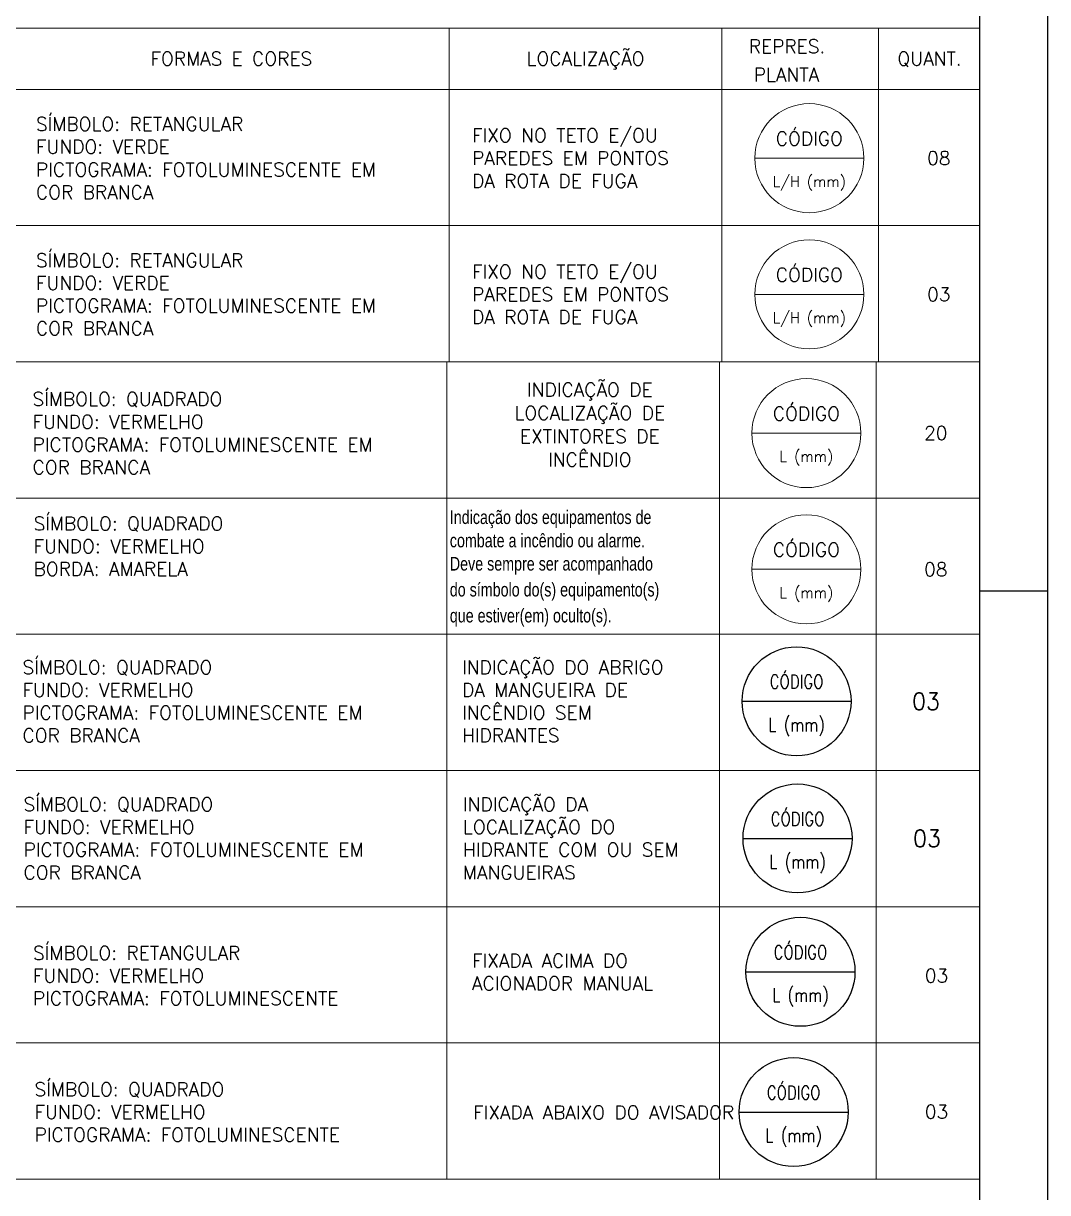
# Model space of a CAD drawing. Header units: metres. Extents: x 341 to 459, y 1341 to 1425.
# Drawn here: x 444.37 to 459.4, y 1391.61 to 1408.77 of the extents above; entities that cross this region are included whole.
import ezdxf
from ezdxf.enums import TextEntityAlignment as Align

# ---------------------------------------------------------------- set-up
doc = ezdxf.new("R2010")
doc.units = ezdxf.units.M
for name, color, linetype in [('FRL2', 2, 'Continuous'), ('FRL6', 6, 'Continuous'), ('FRL7', 7, 'Continuous'), ('FRR120', 5, 'Continuous'), ('FRR175', 1, 'Continuous'), ('FRR80', 3, 'Continuous'), ('INCÊNDIO', 10, 'Continuous'), ('TX06', 7, 'Continuous')]:
    doc.layers.add(name, color=color, linetype=linetype)
for name, color, linetype, lineweight in [('GL2', 7, 'Continuous', 9), ('GR100', 3, 'Continuous', 20), ('GR80', 3, 'Continuous', 20), ('INC_PLACAS', 10, 'Continuous', 20)]:
    doc.layers.add(name, color=color, linetype=linetype, lineweight=lineweight)
doc.styles.add('MtXpl_ArialMT', font='')
doc.styles.add('R120', font='simplex.shx', dxfattribs={"height": 3})
doc.styles.add('R140', font='simplex.shx', dxfattribs={"height": 3.5})
doc.styles.add('R80', font='simplex.shx', dxfattribs={"height": 2})
doc.styles.add('ROMANS', font='ROMANS.SHX')
doc.styles.get('MtXpl_ArialMT').set_extended_font_data('ArialMT')

# ---------------------------------------------------------------- blocks, each defined once
blk = doc.blocks.new('A0')
at = {"layer": 'FRL2'}
blk.add_line((1179, 594), (1189, 594), dxfattribs=at)
at = {"layer": 'FRL6', "linetype": 'Continuous'}
blk.add_line((1179, 831), (1179, 10), dxfattribs=at)
at = {"layer": 'FRL7', "linetype": 'Continuous'}
blk.add_line((1189, 841), (1189, 0), dxfattribs=at)
at = {"layer": 'FRR120', "style": 'R120'}
for tag, p in [('FASE_DO_PROJETO', (1007, 46.29)), ('ÁREA_E/OU_SUBÁREA', (1007, 40.79)), ('TÍTULO_DO_DESENHO', (1007, 35.29)), ('SUBTÍTULO_1_DO_DESENHO', (1007, 29.79)), ('SUBTÍTULO_2_DO_DESENHO', (1007, 24.29))]:
    blk.add_attdef(tag, p, '', height=3, dxfattribs=at)
at = {"layer": 'FRR120', "style": 'R140', "width": 0.91}
for tag, p in [('NÚMERO_DA_CONTRATADA', (1035.72, 12.6)), ('NUMERO_VALE', (1100.89, 12.51))]:
    blk.add_attdef(tag, p, '', height=3.5, dxfattribs=at)
for tag, p in [('ESCALA', (1019, 14.35)), ('REVISÃO', (1171.5, 14.59))]:
    blk.add_attdef(tag, text='', height=3.5, dxfattribs=at).set_placement(p, align=Align.MIDDLE)
at = {"layer": 'FRR175', "style": 'R120'}
for tag, p in [('CLASSIFICAÇÃO', (1159.83, 67.73)), ('PROJETO', (1064.31, 53.89)), ('N_PROJ_SE', (1141.5, 53.89)), ('N_CONTRATO', (1144.87, 47.4))]:
    blk.add_attdef(tag, text='', height=3, dxfattribs=at).set_placement(p, align=Align.MIDDLE_CENTER)
at = {"layer": 'FRR80', "style": 'R80'}
for tag, p in [('8A_REV', (824, 77.07)), ('EMIS.', (834, 77.07)), ('PROJ.', (933.09, 77.07)), ('DES.', (945.15, 77.07)), ('VER.', (957.04, 77.07)), ('APR.', (969.19, 77.07)), ('AUT.', (981.1, 77.07)), ('7A_REV', (824, 71.37)), ('EMIS.', (834, 71.37)), ('PROJ.', (933.09, 71.37)), ('DES.', (945.15, 71.37)), ('VER.', (957.04, 71.37)), ('APR.', (969.19, 71.37)), ('AUT.', (981.1, 71.37)), ('6A_REV', (824, 65.67)), ('EMIS.', (834, 65.67)), ('PROJ.', (933.09, 65.67)), ('DES.', (945.15, 65.67)), ('VER.', (957.04, 65.67)), ('APR.', (969.19, 65.67)), ('AUT.', (981.1, 65.67)), ('5A_REV', (824, 59.97)), ('EMIS.', (834, 59.97)), ('PROJ.', (933.09, 59.97)), ('DES.', (945.15, 59.97)), ('VER.', (957.04, 59.97)), ('APR.', (969.19, 59.97)), ('AUT.', (981.1, 59.97)), ('4A_REV', (824, 54.27)), ('EMIS.', (834, 54.27)), ('PROJ.', (933.09, 54.27)), ('DES.', (945.15, 54.27)), ('VER.', (957.04, 54.27)), ('APR.', (969.19, 54.27)), ('AUT.', (981.1, 54.27)), ('3A_REV', (824, 48.57)), ('EMIS.', (834, 48.57)), ('PROJ.', (933.09, 48.57)), ('DES.', (945.15, 48.57)), ('VER.', (957.04, 48.57)), ('APR.', (969.19, 48.57)), ('AUT.', (981.1, 48.57)), ('2A_REV', (824, 42.87)), ('EMIS.', (834, 42.87)), ('PROJ.', (933.09, 42.87)), ('DES.', (945.15, 42.87)), ('VER.', (957.04, 42.87)), ('APR.', (969.19, 42.87)), ('AUT.', (981.1, 42.87)), ('1a_REV', (824, 37.17)), ('EMIS.', (834, 37.17)), ('PROJ.', (933.09, 37.17)), ('DES.', (945.15, 37.17)), ('VER.', (957.04, 37.17)), ('APR.', (969.19, 37.17)), ('AUT.', (981.1, 37.17))]:
    blk.add_attdef(tag, text='', height=2, dxfattribs=at).set_placement(p, align=Align.MIDDLE)
for p in [(840.61, 76.08), (840.61, 70.38), (840.61, 64.68), (840.61, 58.98), (840.61, 53.28), (840.61, 47.58), (840.61, 41.88), (840.61, 36.18)]:
    blk.add_attdef('DESCRIÇÃO_DA_REVISÃO', p, '', height=2, dxfattribs=at)
at = {"layer": 'FRR80', "style": 'R80', "width": 0.85}
for p in [(995.53, 76.9), (995.53, 71.2), (995.53, 65.5), (995.53, 59.8), (995.53, 54.1), (995.53, 48.4), (995.53, 42.7), (995.53, 37)]:
    blk.add_attdef('DATA', text='', height=2, dxfattribs=at).set_placement(p, align=Align.MIDDLE)

msp = doc.modelspace()

# ---------------------------------------------------------------- linework, layer by layer
at = {"layer": 'GL2'}
for p, q in [((440.907, 1408.699), (458.4, 1408.699)), ((450.619, 1403.8), (450.619, 1408.699)), ((454.618, 1403.8), (454.618, 1408.699)), ((456.917, 1403.8), (456.917, 1408.699)), ((440.907, 1407.799), (458.4, 1407.799)), ((440.907, 1405.799), (458.4, 1405.799)), ((440.906, 1403.8), (458.4, 1403.8)), ((450.585, 1399.802), (450.585, 1403.8)), ((454.584, 1399.802), (454.584, 1403.8)), ((456.883, 1399.802), (456.883, 1403.8)), ((440.907, 1401.801), (458.4, 1401.801)), ((440.907, 1399.802), (458.4, 1399.802)), ((450.585, 1395.803), (450.585, 1399.802)), ((454.584, 1395.803), (454.584, 1399.802)), ((456.883, 1395.803), (456.883, 1399.802)), ((440.907, 1397.802), (458.4, 1397.802)), ((440.907, 1395.803), (458.4, 1395.803)), ((450.585, 1391.804), (450.585, 1395.803)), ((454.584, 1391.804), (454.584, 1395.803)), ((456.883, 1391.804), (456.883, 1395.803)), ((440.907, 1393.804), (458.4, 1393.804)), ((440.907, 1391.804), (458.4, 1391.804))]:
    msp.add_line(p, q, dxfattribs=at)
at = {"layer": 'INC_PLACAS'}
for p, q in [((455.103, 1406.789, -0.001), (456.703, 1406.789, -0.001)), ((455.103, 1404.79, -0.001), (456.703, 1404.79, -0.001)), ((455.06, 1402.754), (456.659, 1402.754)), ((455.06, 1400.755), (456.659, 1400.755))]:
    msp.add_line(p, q, dxfattribs=at)
at = {"layer": 'INC_PLACAS', "color": 10}
for centre in [(455.903, 1406.789, -0.001), (455.903, 1404.79, -0.001), (455.86, 1402.754), (455.86, 1400.755)]:
    msp.add_circle(centre, 0.8, dxfattribs=at)
at = {"layer": 'INCÊNDIO', "color": 10}
for p, q in [((454.916, 1398.818), (456.516, 1398.818)), ((454.93, 1396.806), (456.53, 1396.806)), ((454.973, 1394.849), (456.573, 1394.849)), ((454.873, 1392.79), (456.473, 1392.79))]:
    msp.add_line(p, q, dxfattribs=at)
for centre in [(455.716, 1398.818), (455.73, 1396.806), (455.773, 1394.849), (455.673, 1392.79)]:
    msp.add_circle(centre, 0.8, dxfattribs=at)

# ---------------------------------------------------------------- block references
at = {"xscale": 0.09999999999999994, "yscale": 0.09999999999999994, "zscale": 0.09999999999999994}
msp.add_blockref('A0', (340.5, 1341.039), dxfattribs=at)

# ---------------------------------------------------------------- texts
at = {"layer": 'GR100', "linetype": 'Continuous', "style": 'R80'}
for s, p in [('LOCALIZAÇÃO', (452.618, 1408.249)), ('FORMAS E CORES', (447.42, 1408.249)), ('QUANT.', (457.667, 1408.249))]:
    msp.add_text(s, height=0.2, dxfattribs=at).set_placement(p, align=Align.MIDDLE_CENTER)
at = {"layer": 'GR100', "style": 'R80'}
for s, p in [('REPRES.', (455.014, 1408.33)), ('PLANTA', (455.087, 1407.914))]:
    msp.add_text(s, height=0.2, dxfattribs=at).set_placement(p)
at = {"layer": 'GR80', "style": 'R80'}
for s, p in [('08', (457.803, 1406.789, -0.001)), ('03', (457.803, 1404.79, -0.001)), ('20', (457.759, 1402.754)), ('08', (457.759, 1400.755)), ('03', (457.77, 1394.793, -0.001)), ('03', (457.77, 1392.794, -0.001))]:
    msp.add_text(s, height=0.2, dxfattribs=at).set_placement(p, align=Align.MIDDLE_CENTER)
at = {"layer": 'GR80', "style": 'MtXpl_ArialMT', "width": 0.75}
for s, p in [('Indicação dos equipamentos de', (450.627, 1401.42)), ('combate a incêndio ou alarme.', (450.627, 1401.078)), ('Deve sempre ser acompanhado', (450.627, 1400.737)), ('do símbolo do(s) equipamento(s)', (450.627, 1400.357)), ('que estiver(em) oculto(s).', (450.627, 1399.976))]:
    msp.add_text(s, height=0.2, dxfattribs=at).set_placement(p)
at = {"layer": 'GR80', "style": 'ROMANS', "width": 0.95}
for p in [(457.616, 1398.818), (457.63, 1396.806)]:
    msp.add_text('03', height=0.25, dxfattribs=at).set_placement(p, align=Align.MIDDLE_CENTER)
at = {"layer": 'GR80', "char_height": 0.2, "attachment_point": 4}
for s, insert, width, style in [('SÍMBOLO: RETANGULAR\\PFUNDO: VERDE\\PPICTOGRAMA: FOTOLUMINESCENTE EM\\PCOR BRANCA', (444.553, 1406.789, -0.001), 6, 'R80'), ('FIXO NO TETO E/OU\\PPAREDES EM PONTOS\\PDA ROTA DE FUGA', (450.953, 1406.789, -0.001), 3.6, 'R80'), ('SÍMBOLO: RETANGULAR\\PFUNDO: VERDE\\PPICTOGRAMA: FOTOLUMINESCENTE EM\\PCOR BRANCA', (444.553, 1404.79, -0.001), 6, 'R80'), ('FIXO NO TETO E/OU\\PPAREDES EM PONTOS\\PDA ROTA DE FUGA', (450.953, 1404.79, -0.001), 3.6, 'R80'), ('SÍMBOLO: QUADRADO\\PFUNDO: VERMELHO\\PPICTOGRAMA: FOTOLUMINESCENTE EM\\PCOR BRANCA', (444.503, 1402.753), 5.99796, 'R80'), ('SÍMBOLO: QUADRADO\\PFUNDO: VERMELHO\\PBORDA: AMARELA', (444.518, 1401.094), 6.26236, 'R80'), ('SÍMBOLO: QUADRADO\\PFUNDO: VERMELHO\\PPICTOGRAMA: FOTOLUMINESCENTE EM\\PCOR BRANCA', (444.355, 1398.817), 6, 'ROMANS'), ('INDICAÇÃO DO ABRIGO DA MANGUEIRA DE INCÊNDIO SEM HIDRANTES', (450.806, 1398.817), 3.60553, 'ROMANS'), ('SÍMBOLO: QUADRADO\\PFUNDO: VERMELHO\\PPICTOGRAMA: FOTOLUMINESCENTE EM\\PCOR BRANCA', (444.37, 1396.806), 6, 'ROMANS'), ('INDICAÇÃO DA LOCALIZAÇÃO DO HIDRANTE COM OU SEM MANGUEIRAS', (450.82, 1396.806), 3.60553, 'ROMANS')]:
    msp.add_mtext(s, dxfattribs=dict(at, insert=insert, width=width, style=style))
at = {"layer": 'GR80', "insert": (450.952, 1403.491), "char_height": 0.2, "width": 3.45716, "attachment_point": 1, "line_spacing_factor": 1.024591, "style": 'R80'}
msp.add_mtext('\\pxqc;INDICAÇÃO DE LOCALIZAÇÃO DE EXTINTORES DE INCÊNDIO', dxfattribs=at)
at = {"layer": 'INC_PLACAS', "color": 10, "style": 'R80'}
for p in [(455.903, 1407.076, -0.001), (455.903, 1405.077, -0.001), (455.86, 1403.041), (455.86, 1401.042)]:
    msp.add_text('CÓDIGO', height=0.2, dxfattribs=at).set_placement(p, align=Align.MIDDLE_CENTER)
at = {"layer": 'INC_PLACAS', "style": 'R80'}
for s, height, width, p in [('L/H (mm)', 0.16, 0.95, (455.903, 1406.446, -0.001)), ('L/H (mm)', 0.16, 0.95, (455.903, 1404.447, -0.001)), ('L (mm)', 0.16, 0.95, (455.86, 1402.412)), ('L (mm)', 0.16, 0.95, (455.86, 1400.412)), ('CÓDIGO', 0.2, 0.8, (455.716, 1399.105)), ('L (mm)', 0.2, 0.8, (455.716, 1398.475)), ('CÓDIGO', 0.2, 0.8, (455.73, 1397.093)), ('L (mm)', 0.2, 0.8, (455.73, 1396.464))]:
    msp.add_text(s, height=height, dxfattribs=dict(at, width=width)).set_placement(p, align=Align.MIDDLE_CENTER)
at = {"layer": 'INCÊNDIO', "color": 10, "style": 'ROMANS', "width": 0.8}
for s, p in [('CÓDIGO', (455.773, 1395.136)), ('L (mm)', (455.773, 1394.507)), ('CÓDIGO', (455.673, 1393.076)), ('L (mm)', (455.673, 1392.447))]:
    msp.add_text(s, height=0.2, dxfattribs=at).set_placement(p, align=Align.MIDDLE_CENTER)
at = {"layer": 'TX06', "color": 3, "char_height": 0.2, "attachment_point": 4, "style": 'R120'}
for s, insert, width in [('SÍMBOLO: RETANGULAR\\PFUNDO: VERMELHO\\PPICTOGRAMA: FOTOLUMINESCENTE', (444.509, 1394.792), 5.99902), ('FIXADA ACIMA DO ACIONADOR MANUAL', (450.953, 1394.844), 3.83456), ('SÍMBOLO: QUADRADO\\PFUNDO: VERMELHO\\PPICTOGRAMA: FOTOLUMINESCENTE', (444.532, 1392.79), 5.99902), ('FIXADA ABAIXO DO AVISADOR ', (450.968, 1392.784), 3.83456)]:
    msp.add_mtext(s, dxfattribs=dict(at, insert=insert, width=width))

doc.saveas('drawing.dxf')
